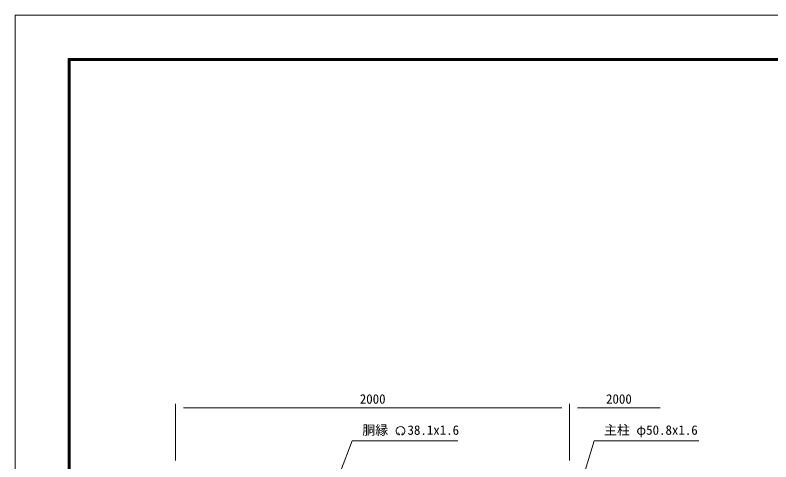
# Model space of a CAD drawing. Units: millimetres, scale not verified. Extents: x -4200 to 4200, y -2970 to 2970.
# Drawn here: x -4200 to -363, y 700 to 2970 of the extents above; entities that cross this region are included whole.
import ezdxf
from ezdxf.enums import TextEntityAlignment as Align

# ---------------------------------------------------------------- set-up
doc = ezdxf.new("R2010")
doc.units = ezdxf.units.MM
doc.header["$LTSCALE"] = 20
for name, color, linetype, lineweight in [('0-2_D-STR-DIM', 7, 'Continuous', 9), ('0-9_D-STR-TXT', 7, 'Continuous', 9), ('0-C_D-TTL', 7, 'Continuous', 9)]:
    doc.layers.add(name, color=color, linetype=linetype, lineweight=lineweight)
doc.styles.add('ＭＳ ゴシック', font='')
doc.styles.get('ＭＳ ゴシック').set_extended_font_data('MS Gothic')

msp = doc.modelspace()

# ---------------------------------------------------------------- linework, layer by layer
at = {"layer": '0-2_D-STR-DIM'}
for p, q in [((-3384.97, 706.86), (-3384.97, 994.79)), ((-3344.97, 974.79), (-1424.97, 974.79)), ((-1384.97, 706.86), (-1384.97, 994.79)), ((-1384.97, 706.86), (-1384.97, 994.79)), ((-1344.97, 974.79), (-924.97, 974.79))]:
    msp.add_line(p, q, dxfattribs=at)
at = {"layer": '0-9_D-STR-TXT'}
for p, q in [((-2249.66, 840.67), (-2253.8, 847.85)), ((-2237.17, 840.67), (-2233.03, 847.85))]:
    msp.add_line(p, q, dxfattribs=at)
for points in [[(-1953.16, 807.79), (-2489.46, 807.79), (-2548.1, 651.23)], [(-729.36, 807.79), (-1261.02, 807.79), (-1368.3, 450.18)]]:
    msp.add_lwpolyline(points, dxfattribs=at)
for centre, radius, start, end in [((-2243.41, 857.83), 22.5, 294.32478, 245.67522), ((-2251.71, 839.42), 2.37, 245.67522, 30), ((-2235.12, 839.42), 2.37, 150, 294.32478)]:
    msp.add_arc(centre, radius, start, end, dxfattribs=at)
at = {"layer": '0-C_D-TTL', "color": 2, "lineweight": 18}
msp.add_lwpolyline([(-4200, 2969.79), (4200, 2969.79), (4200, -2970.21), (-4200, -2970.21)], close=True, dxfattribs=at)
at = {"layer": '0-C_D-TTL'}
for points in [[(-3930, 2749.79), (3930, 2749.79), (3930, -2750.21), (-3930, -2750.21)], [(-3927.5, 2747.29), (3927.5, 2747.29), (3927.5, -2747.71), (-3927.5, -2747.71)], [(-3925, 2744.79), (3925, 2744.79), (3925, -2745.21), (-3925, -2745.21)], [(-3922.5, 2742.29), (3922.5, 2742.29), (3922.5, -2742.71), (-3922.5, -2742.71)], [(-3920, 2739.79), (3920, 2739.79), (3920, -2740.21), (-3920, -2740.21)]]:
    msp.add_lwpolyline(points, close=True, dxfattribs=at)

# ---------------------------------------------------------------- texts
at = {"layer": '0-2_D-STR-DIM', "style": 'ＭＳ ゴシック'}
for p in [(-2450.22, 981.54), (-1200.22, 981.54)]:
    msp.add_text('2000', height=48.09, dxfattribs=at).set_placement(p, align=Align.BOTTOM_LEFT)
at = {"layer": '0-9_D-STR-TXT', "style": 'ＭＳ ゴシック'}
for s, p in [('胴縁 \u300038.1x1.6', (-2437.52, 823.58)), ('主柱 φ50.8x1.6', (-1210.1, 823.81))]:
    msp.add_text(s, height=48.09, dxfattribs=at).set_placement(p, align=Align.BOTTOM_LEFT)

doc.saveas('drawing.dxf')
